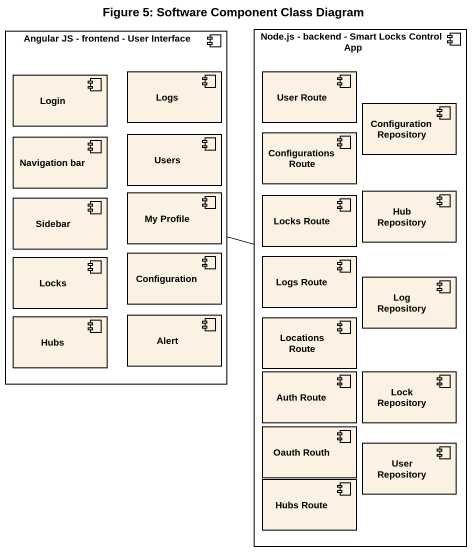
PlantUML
@startuml
title Figure 5: Software Component Class Diagram
component "Angular JS - frontend - User Interface" as Angular_JS_frontend_User {
  component Login
  component Logs
  component "Navigation bar" as Navigation_bar
  component Users
  component Sidebar
  component "My Profile" as My_Profile
  component Locks
  component Configuration
  component Hubs
  component Alert
}
component "Node.js - backend - Smart Locks Control App" as Node_js_backend_Smart_Locks {
  component "User Route" as User_Route
  component "Configuration Repository" as Configuration_Repository
  component "Configurations Route" as Configurations_Route
  component "Locks Route" as Locks_Route
  component "Hub Repository" as Hub_Repository
  component "Logs Route" as Logs_Route
  component "Log Repository" as Log_Repository
  component "Locations Route" as Locations_Route
  component "Auth Route" as Auth_Route
  component "Lock Repository" as Lock_Repository
  component "Oauth Routh" as Oauth_Routh
  component "User Repository" as User_Repository
  component "Hubs Route" as Hubs_Route
}
Angular_JS_frontend_User -right- Node_js_backend_Smart_Locks
@enduml
